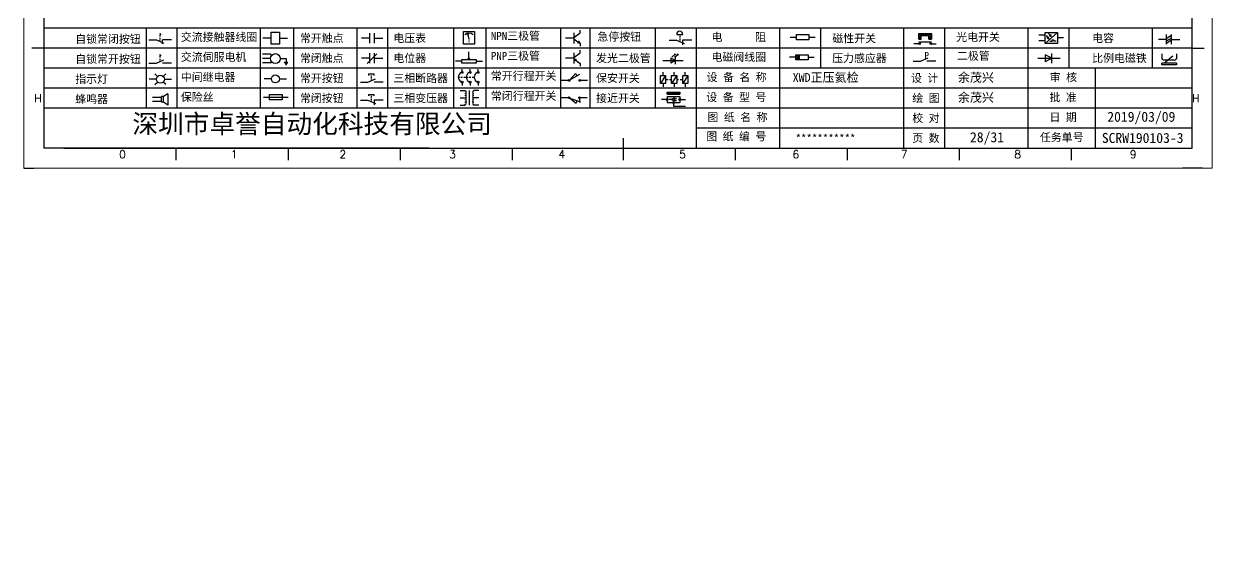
# Model space of a CAD drawing. Header units: millimetres. Extents: x -300 to 54435, y -106 to 60527.
# Drawn here: x 79.4 to 376.4, y 232.9 to 366.3 of the extents above; entities that cross this region are included whole.
import ezdxf
from ezdxf.enums import TextEntityAlignment as Align

# ---------------------------------------------------------------- set-up
doc = ezdxf.new("R2010")
doc.units = ezdxf.units.MM
doc.layers.add('AE_BOR', color=1, linetype='Continuous')
doc.styles.get("Standard").update_dxf_attribs({"font": ''})
doc.styles.add('Standard_0.8', font='', dxfattribs={"width": 0.8})
doc.styles.add('WD', font='romans.shx', dxfattribs={"width": 0.8, "bigfont": 'gbcbig.shx'})
doc.styles.add('汉字', font='')
doc.styles.get('Standard').set_extended_font_data('SimSun')
doc.styles.get('Standard_0.8').set_extended_font_data('FangSong_GB2312')
doc.styles.get('汉字').set_extended_font_data('新宋体')

# ---------------------------------------------------------------- blocks, each defined once
blk = doc.blocks.new('磁性开关')
at = {"linetype": 'ByBlock'}
h = blk.add_hatch(dxfattribs=at)
h.set_pattern_fill('ANSI31', color=256, scale=0.1, style=0)
h.paths.add_polyline_path([(-1910.88, -776.69), (-1910.88, -775.29), (-1907.69, -775.29), (-1907.69, -776.69), (-1908.31, -776.69), (-1908.31, -775.79), (-1910.25, -775.79), (-1910.25, -776.69)])
for p, q in [((-1910.91, -777.81), (-1912.09, -777.81)), ((-1910.88, -776.69), (-1910.88, -775.29)), ((-1910.88, -775.29), (-1907.69, -775.29)), ((-1910.88, -776.69), (-1910.25, -776.69)), ((-1910.88, -777.39), (-1907.69, -777.39)), ((-1910.25, -776.69), (-1910.25, -775.79)), ((-1910.25, -775.79), (-1908.31, -775.79)), ((-1908.31, -776.69), (-1908.31, -775.79)), ((-1908.31, -776.69), (-1907.69, -776.69)), ((-1907.69, -775.29), (-1907.69, -776.69)), ((-1907.66, -777.81), (-1906.48, -777.81))]:
    blk.add_line(p, q, dxfattribs=at)
for centre in [(-1910.68, -777.81), (-1907.88, -777.81)]:
    blk.add_circle(centre, 0.225, dxfattribs=at)
blk = doc.blocks.new('*U4')
at = {"linetype": 'ByBlock'}
for p, q in [((-1909.23, -780.45), (-1909.23, -780.67)), ((-1909.23, -780.45), (-1908.92, -780.84)), ((-1909.23, -780.84), (-1909.23, -781.05)), ((-1911.92, -782.07), (-1910.06, -782.07)), ((-1910.06, -782.07), (-1908.18, -782.88)), ((-1909.23, -781.23), (-1909.23, -781.44)), ((-1909.23, -781.61), (-1909.23, -781.83)), ((-1909.23, -782), (-1909.23, -782.21)), ((-1909.23, -782.38), (-1909.23, -782.43)), ((-1908.52, -783.07), (-1908.52, -782.07)), ((-1906.25, -782.07), (-1908.52, -782.07))]:
    blk.add_line(p, q, dxfattribs=at)
blk = doc.blocks.new('*U6')
at = {"linetype": 'ByBlock'}
for p, q in [((-1911.92, -792.89), (-1910.06, -792.89)), ((-1910.06, -792.89), (-1908.18, -792.08)), ((-1908.88, -791.17), (-1909.23, -790.71)), ((-1909.23, -790.71), (-1909.23, -790.92)), ((-1909.23, -791.09), (-1909.23, -791.31)), ((-1909.23, -791.48), (-1909.23, -791.69)), ((-1909.23, -791.86), (-1909.23, -792.08)), ((-1909.23, -792.25), (-1909.23, -792.47)), ((-1906.25, -792.89), (-1908.52, -792.89))]:
    blk.add_line(p, q, dxfattribs=at)
blk = doc.blocks.new('蜂鸣器')
at = {"linetype": 'ByBlock'}
for p, q in [((-1907.17, -795.53), (-1908.25, -796.26)), ((-1907.17, -795.53), (-1907.17, -798.41)), ((-1908.8, -796.48), (-1911.01, -796.48)), ((-1908.8, -797.46), (-1911.01, -797.46)), ((-1908.25, -796.26), (-1908.8, -796.26)), ((-1908.8, -797.68), (-1908.8, -796.26)), ((-1908.25, -797.68), (-1908.8, -797.68)), ((-1908.25, -797.68), (-1908.25, -796.26)), ((-1907.17, -798.41), (-1908.25, -797.68))]:
    blk.add_line(p, q, dxfattribs=at)
blk = doc.blocks.new('指示灯')
at = {"linetype": 'ByBlock'}
for p, q in [((-1854.25, -776.92), (-1856.06, -776.92)), ((-1854.62, -775.59), (-1853.97, -776.23)), ((-1854.62, -778.25), (-1853.97, -777.61)), ((-1851.9, -775.59), (-1852.54, -776.23)), ((-1851.9, -778.25), (-1852.54, -777.61)), ((-1852.26, -776.92), (-1850.45, -776.92))]:
    blk.add_line(p, q, dxfattribs=at)
blk.add_circle((-1853.26, -776.92), 0.992, dxfattribs=at)
blk = doc.blocks.new('光电开关')
at = {"linetype": 'ByBlock'}
h = blk.add_hatch(dxfattribs=at)
h.set_pattern_fill('ANSI31', color=256, scale=0.01, style=0)
h.set_pattern_definition([(45, (0.172267, 0), (-0.0224506403, 0.0224506403), [])])
h.paths.add_polyline_path([(-1882.44, -776.34), (-1882.5, -775.91), (-1882.68, -776.07)])
h.paths.add_polyline_path([(-1882.86, -776.23), (-1882.44, -776.34), (-1882.68, -776.07)])
h.paths.add_polyline_path([(-1883.05, -776.88), (-1883.11, -776.45), (-1883.29, -776.61)])
h.paths.add_polyline_path([(-1883.47, -776.77), (-1883.05, -776.88), (-1883.29, -776.61)])
for p, q in [((-1884.01, -775.96), (-1885.56, -775.96)), ((-1884.01, -777.39), (-1885.56, -777.39)), ((-1880.91, -775.3), (-1884.01, -778.05)), ((-1883.75, -776.09), (-1883.05, -776.88)), ((-1883.11, -776.45), (-1883.47, -776.77)), ((-1883.05, -776.88), (-1883.47, -776.77)), ((-1883.14, -775.55), (-1882.44, -776.34)), ((-1883.05, -776.88), (-1883.11, -776.45)), ((-1882.5, -775.91), (-1882.86, -776.23)), ((-1882.44, -776.34), (-1882.86, -776.23)), ((-1882.78, -777.47), (-1882.23, -777.47)), ((-1882.44, -776.34), (-1882.5, -775.91)), ((-1882.23, -777.47), (-1882.23, -777.14)), ((-1882.23, -777.14), (-1881.78, -777.14)), ((-1881.78, -777.47), (-1881.78, -777.14)), ((-1881.23, -777.47), (-1881.78, -777.47)), ((-1879.37, -776.67), (-1880.91, -776.67))]:
    blk.add_line(p, q, dxfattribs=at)
blk.add_lwpolyline([(-1884.01, -775.3), (-1880.91, -775.3), (-1880.91, -778.05), (-1884.01, -778.05)], close=True, dxfattribs=at)
blk = doc.blocks.new('交流接触器线圈')
at = {"linetype": 'ByBlock'}
for p, q in [((-1880.82, -781.77), (-1882.87, -781.77)), ((-1878.72, -781.77), (-1876.67, -781.77))]:
    blk.add_line(p, q, dxfattribs=at)
blk.add_lwpolyline([(-1880.82, -780.28), (-1878.72, -780.28), (-1878.72, -783.26), (-1880.82, -783.26)], close=True, dxfattribs=at)
blk = doc.blocks.new('交流伺服电机')
at = {"linetype": 'ByBlock'}
for p, q in [((-1880.97, -785.75), (-1882.94, -785.75)), ((-1880.97, -786.85), (-1882.94, -786.85)), ((-1880.97, -785.75), (-1880.65, -786.03)), ((-1878.49, -786.85), (-1877.07, -786.85)), ((-1877.07, -786.85), (-1877.07, -787.72)), ((-1880.97, -787.94), (-1882.94, -787.94)), ((-1880.97, -787.94), (-1880.65, -787.67)), ((-1877.54, -787.72), (-1876.59, -787.72)), ((-1877.38, -788.01), (-1876.75, -788.01)), ((-1877.23, -788.29), (-1876.9, -788.29))]:
    blk.add_line(p, q, dxfattribs=at)
blk.add_circle((-1879.73, -786.85), 1.24, dxfattribs=at)
blk = doc.blocks.new('中间继电器')
at = {"linetype": 'ByBlock'}
for p, q in [((-1880.72, -791.92), (-1882.54, -791.92)), ((-1878.74, -791.92), (-1876.92, -791.92))]:
    blk.add_line(p, q, dxfattribs=at)
blk.add_circle((-1879.73, -791.92), 0.992, dxfattribs=at)
blk = doc.blocks.new('保险丝')
at = {"linetype": 'ByBlock'}
blk.add_line((-1882.72, -796.49), (-1876.55, -796.49), dxfattribs=at)
blk.add_lwpolyline([(-1881.2, -795.86), (-1878.06, -795.86), (-1878.06, -797.12), (-1881.2, -797.12)], close=True, dxfattribs=at)
blk = doc.blocks.new('常开按钮')
at = {"linetype": 'ByBlock'}
for p, q in [((-1910.06, -787.73), (-1908.18, -786.93)), ((-1909.9, -785.68), (-1908.56, -785.68)), ((-1909.9, -785.68), (-1909.9, -786.07)), ((-1909.23, -785.68), (-1909.23, -785.89)), ((-1909.23, -786.06), (-1909.23, -786.28)), ((-1909.23, -786.45), (-1909.23, -786.67)), ((-1909.23, -786.84), (-1909.23, -787.05)), ((-1908.56, -785.68), (-1908.56, -786.07)), ((-1911.92, -787.73), (-1910.06, -787.73)), ((-1909.23, -787.22), (-1909.23, -787.38)), ((-1906.25, -787.73), (-1908.52, -787.73))]:
    blk.add_line(p, q, dxfattribs=at)
blk = doc.blocks.new('常开触点')
at = {"linetype": 'ByBlock'}
for p, q in [((-1853.82, -782.99), (-1853.82, -780.56)), ((-1852.6, -782.99), (-1852.6, -780.56)), ((-1853.82, -781.77), (-1855.88, -781.77)), ((-1852.6, -781.77), (-1850.55, -781.77))]:
    blk.add_line(p, q, dxfattribs=at)
blk = doc.blocks.new('常闭触点')
at = {"linetype": 'ByBlock'}
for p, q in [((-1853.82, -786.77), (-1855.88, -786.77)), ((-1852.01, -785.66), (-1854.43, -788.1)), ((-1853.82, -787.99), (-1853.82, -785.56)), ((-1852.6, -787.99), (-1852.6, -785.56)), ((-1852.6, -786.77), (-1850.55, -786.77))]:
    blk.add_line(p, q, dxfattribs=at)
blk = doc.blocks.new('常闭按钮')
at = {"linetype": 'ByBlock'}
for p, q in [((-1856.13, -792.28), (-1854.28, -792.28)), ((-1854.28, -792.28), (-1852.4, -793.09)), ((-1854.11, -790.83), (-1852.77, -790.83)), ((-1854.11, -790.83), (-1854.11, -791.22)), ((-1853.44, -790.83), (-1853.44, -791.04)), ((-1853.44, -791.21), (-1853.44, -791.43)), ((-1853.44, -791.6), (-1853.44, -791.82)), ((-1853.44, -791.99), (-1853.44, -792.2)), ((-1853.44, -792.37), (-1853.44, -792.53)), ((-1852.77, -790.83), (-1852.77, -791.22)), ((-1850.47, -792.28), (-1852.73, -792.28)), ((-1852.73, -792.28), (-1852.73, -793.43))]:
    blk.add_line(p, q, dxfattribs=at)
blk = doc.blocks.new('电磁阀线圈')
at = {"linetype": 'ByBlock'}
for p, q in [((-1854.61, -795.92), (-1853.75, -797.16)), ((-1853.75, -795.92), (-1854.61, -797.16)), ((-1853.75, -795.92), (-1853.75, -797.16)), ((-1854.61, -796.54), (-1856.17, -796.54)), ((-1851.53, -796.54), (-1849.97, -796.54))]:
    blk.add_line(p, q, dxfattribs=at)
blk.add_lwpolyline([(-1854.61, -795.92), (-1851.53, -795.92), (-1851.53, -797.16), (-1854.61, -797.16)], close=True, dxfattribs=at)
blk = doc.blocks.new('电压表')
at = {"linetype": 'ByBlock'}
for p, q in [((-1814.84, -780.75), (-1814.91, -781.13)), ((-1814.6, -781.05), (-1814.91, -781.13)), ((-1814.84, -780.75), (-1814.46, -782.26)), ((-1814.84, -780.75), (-1814.6, -781.05))]:
    blk.add_line(p, q, dxfattribs=at)
blk.add_lwpolyline([(-1815.84, -780.34), (-1813.07, -780.34), (-1813.07, -783.49), (-1815.84, -783.49)], close=True, dxfattribs=at)
blk.add_arc((-1814.46, -782.26), 1.56, 46.8313, 133.1687, dxfattribs=at)
at = {"linetype": 'ByBlock', "insert": (-1814.7, -782.39), "char_height": 0.75, "width": 0.6768, "attachment_point": 1}
blk.add_mtext('V', dxfattribs=at)
blk = doc.blocks.new('电位器')
at = {"linetype": 'ByBlock'}
for p, q in [((-1814.45, -787.3), (-1814.62, -786.96)), ((-1814.62, -786.96), (-1814.27, -786.96)), ((-1814.45, -787.3), (-1814.45, -785.39)), ((-1814.45, -787.3), (-1814.27, -786.96)), ((-1816.21, -787.75), (-1817.79, -787.75)), ((-1812.68, -787.75), (-1811.1, -787.75))]:
    blk.add_line(p, q, dxfattribs=at)
blk.add_lwpolyline([(-1816.21, -787.3), (-1812.68, -787.3), (-1812.68, -788.2), (-1816.21, -788.2)], close=True, dxfattribs=at)
blk = doc.blocks.new('三相断路器')
at = {"linetype": 'ByBlock'}
for p, q in [((-1816.17, -790.33), (-1816.17, -789.7)), ((-1814.17, -790.33), (-1814.17, -789.7)), ((-1812.18, -790.33), (-1812.18, -789.7)), ((-1817.14, -791.74), (-1816.72, -791.74)), ((-1816.45, -791.74), (-1816.03, -791.74)), ((-1815.76, -791.74), (-1815.34, -791.74)), ((-1815.07, -791.74), (-1814.65, -791.74)), ((-1814.38, -791.74), (-1813.96, -791.74)), ((-1813.69, -791.74), (-1813.27, -791.74)), ((-1816.17, -793.19), (-1816.17, -793.83)), ((-1814.17, -793.19), (-1814.17, -793.83)), ((-1812.18, -793.19), (-1812.18, -793.83))]:
    blk.add_line(p, q, dxfattribs=at)
for centre in [(-1816.17, -790.55), (-1816.17, -792.98), (-1814.17, -790.55), (-1814.17, -792.98), (-1812.18, -790.55), (-1812.18, -792.98)]:
    blk.add_circle(centre, 0.219, dxfattribs=at)
for centre in [(-1815.81, -791.74), (-1813.82, -791.74), (-1811.83, -791.74)]:
    blk.add_arc(centre, 1.32, 115.5791, 244.4209, dxfattribs=at)
blk = doc.blocks.new('三相变压器')
at = {"linetype": 'ByBlock'}
for p, q in [((-1816.69, -795.03), (-1815.37, -795.03)), ((-1815.37, -795.03), (-1815.37, -795.24)), ((-1814.34, -798.7), (-1814.34, -795.04)), ((-1812, -795.03), (-1813.32, -795.03)), ((-1813.32, -795.03), (-1813.32, -795.24)), ((-1816.69, -796.87), (-1815.37, -796.87)), ((-1816.69, -798.71), (-1815.37, -798.71)), ((-1815.37, -798.71), (-1815.37, -798.5)), ((-1812, -796.87), (-1813.32, -796.87)), ((-1813.32, -798.71), (-1813.32, -798.5)), ((-1812, -798.71), (-1813.32, -798.71))]:
    blk.add_line(p, q, dxfattribs=at)
for centre, start, end in [((-1815.37, -795.51), 270, 90), ((-1815.37, -796.06), 270, 90), ((-1813.32, -795.51), 90, 270), ((-1813.32, -796.06), 90, 270), ((-1815.37, -796.6), 270, 90), ((-1815.37, -797.14), 270, 90), ((-1815.37, -797.68), 270, 90), ((-1815.37, -798.23), 270, 90), ((-1813.32, -796.6), 90, 270), ((-1813.32, -797.14), 90, 270), ((-1813.32, -797.68), 90, 270), ((-1813.32, -798.23), 90, 270)]:
    blk.add_arc(centre, 0.271, start, end, dxfattribs=at)
blk = doc.blocks.new('压力感应器')
at = {"linetype": 'ByBlock'}
for p, q in [((-1817.44, -777.73), (-1815.59, -777.73)), ((-1815.59, -777.73), (-1813.71, -776.93)), ((-1811.78, -777.73), (-1814.05, -777.73))]:
    blk.add_line(p, q, dxfattribs=at)
at = {"linetype": 'ByBlock', "insert": (-1814.65, -775.48), "char_height": 1.68, "width": 1.2242, "attachment_point": 1}
blk.add_mtext('{\\fNSimSun|b0|i0|c134|p49;P}', dxfattribs=at)
blk = doc.blocks.new('二极管')
at = {"linetype": 'ByBlock'}
for p, q in [((-1787.52, -776.77), (-1781.92, -776.77)), ((-1783.97, -776.77), (-1785.69, -775.9)), ((-1785.69, -775.9), (-1785.69, -777.65)), ((-1783.97, -776.77), (-1785.69, -777.65)), ((-1783.97, -777.99), (-1783.97, -775.56))]:
    blk.add_line(p, q, dxfattribs=at)
blk = doc.blocks.new('NPN三极管')
at = {"linetype": 'ByBlock'}
for p, q in [((-1785.73, -780.61), (-1785.73, -783.32)), ((-1785.73, -781.82), (-1784.15, -780.66)), ((-1784.15, -780.66), (-1784.15, -779.98)), ((-1785.73, -781.97), (-1787.81, -781.97)), ((-1785.73, -782.11), (-1784.15, -783.27)), ((-1784.41, -782.73), (-1784.74, -783.18)), ((-1784.15, -783.27), (-1784.74, -783.18)), ((-1784.15, -783.27), (-1784.41, -782.73)), ((-1784.15, -783.27), (-1784.15, -783.96))]:
    blk.add_line(p, q, dxfattribs=at)
blk = doc.blocks.new('PNP三极管')
at = {"linetype": 'ByBlock'}
for p, q in [((-1784.9, -786.74), (-1786.98, -786.74)), ((-1784.9, -785.38), (-1784.9, -788.09)), ((-1784.9, -786.59), (-1783.32, -785.43)), ((-1784.9, -786.88), (-1783.32, -788.04)), ((-1784.9, -786.88), (-1784.31, -786.97)), ((-1784.9, -786.88), (-1784.64, -787.42)), ((-1784.31, -786.97), (-1784.64, -787.42)), ((-1783.32, -785.43), (-1783.32, -784.75)), ((-1783.32, -788.04), (-1783.32, -788.73))]:
    blk.add_line(p, q, dxfattribs=at)
blk = doc.blocks.new('常开行程开关')
at = {"linetype": 'ByBlock'}
for p, q in [((-1786.29, -792.3), (-1788.01, -792.3)), ((-1785.89, -792.17), (-1784.52, -790.62)), ((-1785.89, -792.17), (-1783.43, -790.72)), ((-1784.52, -790.62), (-1784.19, -791.17)), ((-1781.48, -792.3), (-1783.21, -792.3))]:
    blk.add_line(p, q, dxfattribs=at)
for centre in [(-1786.07, -792.3), (-1783.42, -792.3)]:
    blk.add_circle(centre, 0.219, dxfattribs=at)
blk = doc.blocks.new('常闭行程开关')
at = {"linetype": 'ByBlock'}
for p, q in [((-1786.34, -796.62), (-1788.07, -796.62)), ((-1785.93, -796.72), (-1783.25, -797.7)), ((-1785.93, -796.72), (-1784.3, -798)), ((-1784.3, -798), (-1784.08, -797.4)), ((-1783.48, -796.84), (-1783.48, -797.85)), ((-1781.54, -796.62), (-1783.26, -796.62))]:
    blk.add_line(p, q, dxfattribs=at)
for centre in [(-1786.12, -796.62), (-1783.48, -796.62)]:
    blk.add_circle(centre, 0.219, dxfattribs=at)
blk = doc.blocks.new('电容')
at = {"linetype": 'ByBlock'}
for p, q in [((-1756.08, -782.99), (-1756.08, -780.56)), ((-1754.86, -780.79), (-1756.08, -781.55)), ((-1754.86, -782.99), (-1754.86, -780.56)), ((-1756.08, -781.77), (-1758.13, -781.77)), ((-1754.86, -781.44), (-1756.08, -782.2)), ((-1754.86, -781.99), (-1756.08, -782.75)), ((-1754.86, -781.77), (-1752.81, -781.77))]:
    blk.add_line(p, q, dxfattribs=at)
blk = doc.blocks.new('发光二极管')
at = {"linetype": 'ByBlock'}
for p, q in [((-1758.01, -786.77), (-1752.89, -786.77)), ((-1754.84, -786.77), (-1756.04, -786.16)), ((-1756.04, -786.16), (-1756.04, -787.39)), ((-1754.84, -786.77), (-1756.04, -787.39)), ((-1755.78, -785.92), (-1754.89, -785.14)), ((-1754.89, -785.14), (-1755.2, -785.22)), ((-1755.2, -785.22), (-1755.01, -785.43)), ((-1755.08, -785.92), (-1754.18, -785.14)), ((-1754.89, -785.14), (-1755.01, -785.43)), ((-1754.84, -787.63), (-1754.84, -785.92)), ((-1754.18, -785.14), (-1754.49, -785.22)), ((-1754.49, -785.22), (-1754.31, -785.43)), ((-1754.18, -785.14), (-1754.31, -785.43))]:
    blk.add_line(p, q, dxfattribs=at)
blk = doc.blocks.new('比例电磁阀')
at = {"linetype": 'ByBlock'}
for p, q in [((-1757.26, -775.38), (-1757.26, -776.71)), ((-1757.26, -776.71), (-1757.05, -776.71)), ((-1753.6, -777.73), (-1757.25, -777.73)), ((-1757.25, -778.13), (-1757.25, -777.73)), ((-1753.6, -778.13), (-1757.25, -778.13)), ((-1754.5, -775.98), (-1756.35, -777.44)), ((-1756.35, -777.44), (-1756.25, -777.25)), ((-1756.35, -777.44), (-1756.15, -777.38)), ((-1756.15, -777.38), (-1756.25, -777.25)), ((-1753.58, -776.71), (-1753.8, -776.71)), ((-1753.6, -777.73), (-1753.6, -778.13)), ((-1753.58, -775.38), (-1753.58, -776.71))]:
    blk.add_line(p, q, dxfattribs=at)
for centre in [(-1756.78, -776.71), (-1756.24, -776.71), (-1755.7, -776.71), (-1755.15, -776.71), (-1754.61, -776.71), (-1754.07, -776.71)]:
    blk.add_arc(centre, 0.271, 180, 0, dxfattribs=at)
blk = doc.blocks.new('保安开关')
at = {"linetype": 'ByBlock'}
for p, q in [((-1757.96, -790.79), (-1757.96, -789.97)), ((-1755.17, -790.79), (-1755.17, -789.97)), ((-1752.39, -790.79), (-1752.39, -789.97)), ((-1757.33, -790.79), (-1758.6, -792.81)), ((-1757.96, -792.81), (-1757.96, -793.62)), ((-1757.33, -791.8), (-1756.72, -791.8)), ((-1756.35, -791.8), (-1755.89, -791.8)), ((-1754.54, -790.79), (-1755.81, -792.81)), ((-1755.17, -792.81), (-1755.17, -793.62)), ((-1754.52, -791.8), (-1754.06, -791.8)), ((-1753.69, -791.8), (-1753.08, -791.8)), ((-1751.75, -790.79), (-1753.02, -792.81)), ((-1752.39, -792.81), (-1752.39, -793.62))]:
    blk.add_line(p, q, dxfattribs=at)
for points in [[(-1758.6, -790.79), (-1757.33, -790.79), (-1757.33, -792.81), (-1758.6, -792.81)], [(-1755.81, -790.79), (-1754.54, -790.79), (-1754.54, -792.81), (-1755.81, -792.81)], [(-1753.02, -790.79), (-1751.75, -790.79), (-1751.75, -792.81), (-1753.02, -792.81)]]:
    blk.add_lwpolyline(points, close=True, dxfattribs=at)
blk = doc.blocks.new('接近开关')
at = {"linetype": 'ByBlock'}
h = blk.add_hatch(dxfattribs=at)
h.set_pattern_fill('ANSI31', color=256, scale=0.01, style=0)
h.set_pattern_definition([(45, (-89.131516, -30.795668), (-0.0224506403, 0.0224506403), [])])
h.paths.add_polyline_path([(-1516.96, -1123.35), (-1516.96, -1122.85), (-1513.76, -1122.85), (-1513.76, -1123.35)])
for p, q in [((-1517.18, -1124.71), (-1518.36, -1124.71)), ((-1516.96, -1123.35), (-1516.96, -1122.85)), ((-1516.96, -1122.85), (-1513.76, -1122.85)), ((-1516.96, -1123.35), (-1513.76, -1123.35)), ((-1516.96, -1123.95), (-1513.76, -1123.95)), ((-1516.96, -1123.95), (-1516.96, -1125.47)), ((-1516.96, -1125.47), (-1513.76, -1125.47)), ((-1515.91, -1124.71), (-1516.45, -1124.71)), ((-1515.11, -1124.31), (-1515.91, -1124.71)), ((-1515.11, -1125.11), (-1515.91, -1124.71)), ((-1515.33, -1124.53), (-1515.17, -1124.53)), ((-1515.33, -1124.88), (-1515.17, -1124.88)), ((-1515.25, -1124.45), (-1515.25, -1124.61)), ((-1515.11, -1124.31), (-1515.11, -1125.11)), ((-1515.11, -1124.48), (-1514.58, -1124.48)), ((-1515.11, -1124.94), (-1514.58, -1124.94)), ((-1513.76, -1122.85), (-1513.76, -1123.35)), ((-1513.76, -1123.95), (-1513.76, -1125.47)), ((-1513.54, -1124.71), (-1512.36, -1124.71)), ((-1515.36, -1125.69), (-1515.36, -1126.36)), ((-1515.36, -1126.36), (-1512.36, -1126.36))]:
    blk.add_line(p, q, dxfattribs=at)
for centre in [(-1516.96, -1124.71), (-1515.36, -1125.47), (-1513.76, -1124.71)]:
    blk.add_circle(centre, 0.225, dxfattribs=at)
blk = doc.blocks.new('电阻')
at = {"linetype": 'ByBlock'}
for p, q in [((-3.09, 0), (-1.57, 0)), ((1.57, 0), (3.09, 0))]:
    blk.add_line(p, q, dxfattribs=at)
blk.add_lwpolyline([(-1.57, 0.63), (1.57, 0.63), (1.57, -0.63), (-1.57, -0.63)], close=True, dxfattribs=at)
blk = doc.blocks.new('急停按钮')
at = {"linetype": 'ByBlock'}
for p, q in [((-1.86, 0), (0, 0)), ((0, 0), (1.88, -0.81)), ((0.06, 1.45), (1.61, 1.45)), ((0.83, 1.45), (0.83, 1.24)), ((0.83, 1.07), (0.83, 0.85)), ((0.83, 0.68), (0.83, 0.47)), ((0.83, 0.29), (0.83, 0.08)), ((3.81, 0), (1.54, 0)), ((1.54, 0), (1.54, -1.15)), ((0.83, -0.09), (0.83, -0.24))]:
    blk.add_line(p, q, dxfattribs=at)
blk.add_arc((0.83, 1.45), 0.774, 0, 180)

msp = doc.modelspace()

# ---------------------------------------------------------------- linework, layer by layer
at = {"color": 7}
for p, q in [((84.412, 535.135), (84.412, 335.135)), ((371.412, 335.135), (371.412, 535.135)), ((89.442, 335.135), (368.942, 335.135)), ((210.208, 335.135), (270.158, 335.135)), ((270.158, 335.135), (338.944, 335.135))]:
    msp.add_line(p, q, dxfattribs=at)
at = {"color": 7, "linetype": 'ByBlock'}
for p, q in [((371.412, 365.135), (84.412, 365.135)), ((371.412, 360.135), (84.412, 360.135)), ((371.412, 355.135), (84.412, 355.135)), ((371.412, 350.135), (84.412, 350.135)), ((371.412, 345.135), (84.412, 345.135)), ((371.412, 340.135), (247.435, 340.135))]:
    msp.add_line(p, q, dxfattribs=at)
at = {"color": 7, "lineweight": -2}
for p, q in [((109.991, 365.135), (109.991, 345.135)), ((117.667, 365.135), (117.667, 345.135)), ((138.457, 365.135), (138.457, 345.135)), ((146.811, 365.135), (146.811, 345.135)), ((162.666, 365.135), (162.666, 345.135)), ((170.314, 365.135), (170.314, 345.135)), ((186.807, 365.135), (186.807, 345.135)), ((194.908, 365.135), (194.908, 345.135)), ((213.528, 365.135), (213.528, 345.135)), ((220.887, 365.135), (220.887, 345.135)), ((237.197, 365.135), (237.197, 345.135)), ((247.435, 365.135), (247.435, 335.22)), ((268.245, 365.135), (268.245, 355.135)), ((278.483, 365.135), (278.483, 355.135)), ((299.294, 365.135), (299.294, 355.135)), ((309.531, 365.135), (309.531, 355.135)), ((330.342, 365.135), (330.342, 355.135)), ((340.58, 365.135), (340.58, 355.135)), ((361.39, 365.135), (361.39, 355.135)), ((268.245, 355.135), (268.245, 335.22)), ((299.294, 355.135), (299.294, 335.135)), ((309.531, 355.135), (309.531, 335.135)), ((330.342, 355.135), (330.342, 335.135)), ((347.194, 355.135), (347.194, 335.135))]:
    msp.add_line(p, q, dxfattribs=at)
at = {"color": 7, "ltscale": 2}
for p, q in [((371.412, 335.135), (371.412, 356.581)), ((180.747, 335.135), (84.412, 335.135)), ((338.944, 335.135), (368.942, 335.135)), ((338.944, 335.135), (371.412, 335.135))]:
    msp.add_line(p, q, dxfattribs=at)
at = {"color": 7, "lineweight": 9, "ltscale": 0.1}
for p, q in [((180.747, 335.135), (210.208, 335.135)), ((208.851, 335.135), (208.851, 335.135)), ((208.851, 335.135), (208.851, 335.135)), ((208.851, 335.135), (208.851, 335.135)), ((208.851, 335.135), (208.851, 335.135))]:
    msp.add_line(p, q, dxfattribs=at)
at = {"layer": 'AE_BOR', "color": 7, "lineweight": 15}
for p, q in [((79.408, 330.135), (79.408, 540.135)), ((376.408, 540.135), (376.408, 330.135)), ((376.408, 330.135), (79.408, 330.135))]:
    msp.add_line(p, q, dxfattribs=at)
at = {"layer": 'AE_BOR', "color": 7}
for p, q in [((84.412, 360.135), (81.412, 360.135)), ((371.412, 360.135), (374.412, 360.135)), ((117.442, 335.135), (117.442, 332.135)), ((145.442, 335.135), (145.442, 332.135)), ((173.442, 335.135), (173.442, 332.135)), ((201.442, 335.135), (201.442, 332.135)), ((229.192, 335.135), (229.192, 332.135)), ((257.192, 335.135), (257.192, 332.135)), ((285.192, 335.135), (285.192, 332.135)), ((313.192, 335.135), (313.192, 332.135)), ((341.192, 335.135), (341.192, 332.135))]:
    msp.add_line(p, q, dxfattribs=at)
at = {"layer": 'AE_BOR', "color": 7, "lineweight": 30}
for p, q in [((229.192, 337.635), (229.192, 332.635)), ((229.192, 335.135), (229.192, 332.635)), ((79.408, 330.135), (81.942, 330.135)), ((373.942, 330.135), (368.942, 330.135))]:
    msp.add_line(p, q, dxfattribs=at)

# ---------------------------------------------------------------- block references
at = {"color": 7, "linetype": 'ByBlock'}
for name, p in [('*U4', (2022.6, 1144.312)), ('交流接触器线圈', (2022.024, 1144.404)), ('常开触点', (2019.679, 1144.432)), ('电压表', (2005.118, 1144.651)), ('NPN三极管', (2002.605, 1144.638)), ('磁性开关', (2213.937, 1139.095)), ('光电开关', (2218.633, 1139.404)), ('电容', (2121.1, 1144.116)), ('PNP三极管', (2001.78, 1144.409)), ('*U6', (2022.6, 1149.312)), ('交流伺服电机', (2022.024, 1144.404)), ('常闭触点', (2019.679, 1144.432)), ('电位器', (2005.118, 1144.651)), ('发光二极管', (1997.124, 1143.827)), ('电磁阀线圈', (2126.933, 1154.432)), ('压力感应器', (2119.132, 1134.651)), ('二极管', (2120.32, 1134.409)), ('比例电磁阀', (2121.1, 1134.116)), ('指示灯', (1966.814, 1129.312)), ('中间继电器', (2022.024, 1144.404)), ('常开按钮', (2075.464, 1139.432)), ('三相断路器', (2005.118, 1144.651)), ('常开行程开关', (2001.78, 1144.409)), ('保安开关', (1997.124, 1144.116)), ('蜂鸣器', (2022.6, 1144.312)), ('保险丝', (2022.024, 1144.404)), ('常闭按钮', (2019.679, 1139.432)), ('三相变压器', (2005.118, 1144.651)), ('常闭行程开关', (2001.78, 1144.409)), ('接近开关', (1757.124, 1472.033))]:
    msp.add_blockref(name, p, dxfattribs=at)
at = {"color": 7}
for name, p in [('急停按钮', (242.524, 362.151)), ('电阻', (274.064, 362.911))]:
    msp.add_blockref(name, p, dxfattribs=at)

# ---------------------------------------------------------------- texts
msp.add_text('28/31', height=2.5).set_placement((315.876, 336.647))
at = {"color": 7, "char_height": 2, "attachment_point": 1, "style": '汉字'}
for s, insert in [('{\\fKaiTi_GB2312|b0|i0|c134|p49;自锁常闭按钮}', (92.268, 363.45)), ('{\\fKaiTi_GB2312|b0|i0|c134|p49;交流接触器线圈}', (118.662, 363.944)), ('{\\fKaiTi_GB2312|b0|i0|c134|p49;常开触点}', (148.415, 363.657)), ('{\\fKaiTi_GB2312|b0|i0|c134|p49;电压表}', (171.775, 363.666)), ('{\\fKaiTi_GB2312|b0|i0|c134|p49;NPN三极管}', (196.141, 364.227)), ('{\\fKaiTi_GB2312|b0|i0|c134|p49;急停按钮}', (222.763, 364.015)), ('{\\fKaiTi_GB2312|b0|i0|c134|p49;电      阻}', (251.27, 363.942)), ('{\\fKaiTi_GB2312|b0|i0|c134|p49;磁性开关}', (281.48, 363.606)), ('{\\fKaiTi_GB2312|b0|i0|c134|p49;光电开关}', (312.431, 363.944)), ('{\\fKaiTi_GB2312|b0|i0|c134|p49;电容}', (346.407, 363.656)), ('{\\fKaiTi_GB2312|b0|i0|c134|p49;PNP三极管}', (196.141, 359.227)), ('{\\fKaiTi_GB2312|b0|i0|c134|p49;二极管}', (312.613, 359.227)), ('{\\fKaiTi_GB2312|b0|i0|c134|p49;自锁常开按钮}', (92.268, 358.45)), ('{\\fKaiTi_GB2312|b0|i0|c134|p49;交流伺服电机}', (118.662, 358.944)), ('{\\fKaiTi_GB2312|b0|i0|c134|p49;常闭触点}', (148.415, 358.657)), ('{\\fKaiTi_GB2312|b0|i0|c134|p49;电位器}', (171.775, 358.666)), ('{\\fKaiTi_GB2312|b0|i0|c134|p49;发光二极管}', (222.43, 358.656)), ('{\\fKaiTi_GB2312|b0|i0|c134|p49;电磁阀线圈}', (251.27, 358.942)), ('{\\fKaiTi_GB2312|b0|i0|c134|p49;压力感应器}', (281.427, 358.666)), ('{\\fKaiTi_GB2312|b0|i0|c134|p49;比例电磁铁}', (346.407, 358.656)), ('{\\fKaiTi_GB2312|b0|i0|c134|p49;指示灯}', (92.268, 353.45)), ('{\\fKaiTi_GB2312|b0|i0|c134|p49;中间继电器}', (118.662, 353.944)), ('{\\fKaiTi_GB2312|b0|i0|c134|p49;常开按钮}', (148.415, 353.657)), ('{\\fKaiTi_GB2312|b0|i0|c134|p49;三相断路器}', (171.775, 353.666)), ('{\\fKaiTi_GB2312|b0|i0|c134|p49;常开行程开关}', (196.141, 354.227)), ('{\\fKaiTi_GB2312|b0|i0|c134|p49;保安开关}', (222.43, 353.656)), ('{\\fKaiTi_GB2312|b0|i0|c134|p0;设 备 名 称}', (250.062, 353.891)), ('{\\fKaiTi_GB2312|b0|i0|c134|p0;设 计}', (301.129, 353.675)), ('{\\fKaiTi_GB2312|b0|i0|c134|p0;审 核}', (335.797, 353.884)), ('{\\fKaiTi_GB2312|b0|i0|c134|p49;蜂鸣器}', (92.268, 348.45)), ('{\\fKaiTi_GB2312|b0|i0|c134|p49;保险丝}', (118.662, 348.944)), ('{\\fKaiTi_GB2312|b0|i0|c134|p49;常闭按钮}', (148.415, 348.657)), ('{\\fKaiTi_GB2312|b0|i0|c134|p49;三相变压器}', (171.775, 348.666)), ('{\\fKaiTi_GB2312|b0|i0|c134|p49;常闭行程开关}', (196.141, 349.227)), ('{\\fKaiTi_GB2312|b0|i0|c134|p49;接近开关}', (222.43, 348.656)), ('{\\fKaiTi_GB2312|b0|i0|c134|p0;设 备 型 号}', (249.988, 348.891)), ('{\\fKaiTi_GB2312|b0|i0|c134|p0;绘 图}', (301.458, 348.675)), ('{\\fKaiTi_GB2312|b0|i0|c134|p0;批 准}', (335.727, 348.884)), ('{\\fKaiTi_GB2312|b0|i0|c134|p0;图 纸 名 称}', (250.272, 343.891)), ('{\\fKaiTi_GB2312|b0|i0|c134|p0;校 对}', (301.458, 343.675)), ('{\\fKaiTi_GB2312|b0|i0|c134|p0;日 期}', (335.727, 343.884)), ('{\\fKaiTi_GB2312|b0|i0|c134|p0;图 纸 编 号}', (249.973, 339.107)), ('{\\fKaiTi_GB2312|b0|i0|c134|p0;页 数}', (301.458, 338.675)), ('{\\fKaiTi_GB2312|b0|i0|c134|p0;任务单号}', (333.351, 338.884))]:
    msp.add_mtext(s, dxfattribs=dict(at, insert=insert))
at = {"color": 7, "char_height": 2.2, "attachment_point": 1}
for s, insert, width in [('{\\fKaiTi_GB2312|b0|i0|c134|p49;XWD\\fNSimSun|b0|i0|c134|p49;正}压氦检', (271.555, 353.934), 26.57668), ('余茂兴', (312.841, 353.934), 15.31746), ('余茂兴', (312.841, 348.934), 15.31746)]:
    msp.add_mtext(s, dxfattribs=dict(at, insert=insert, width=width))
at = {"color": 7, "lineweight": -2}
for s, insert, char_height, width, attachment_point in [('深圳市卓誉自动化科技有限公司', (106.545, 343.606), 4.70644, 96.11383, 1), ('{\\C256;***********}', (279.769, 337.635), 2, 31.04816, 5)]:
    msp.add_mtext(s, dxfattribs=dict(at, insert=insert, char_height=char_height, width=width, attachment_point=attachment_point))
at = {"char_height": 2.5, "attachment_point": 1}
for s, width, insert in [('2019/03/09', 15.27785, (350.184, 344.263)), ('SCRW190103-3', 16.39674, (348.815, 338.969))]:
    msp.add_mtext_dynamic_manual_height_columns(s, width=width, gutter_width=12.5, heights=[0], dxfattribs=dict(at, insert=insert))
at = {"color": 0, "ltscale": 2, "insert": (335.634, 232.905), "char_height": 2.5, "width": 33.90777, "attachment_point": 1, "style": 'Standard_0.8'}
msp.add_mtext('{\\f@SimSun|b0|i0|c134|p2; }', dxfattribs=at)
at = {"layer": 'AE_BOR', "color": 7, "style": 'WD'}
for p in [(83.912, 347.635), (373.245, 347.635)]:
    msp.add_text('H', height=2, dxfattribs=at).set_placement(p, align=Align.MIDDLE_RIGHT)
for s, p in [('0', (104.078, 332.635)), ('1', (132.004, 332.635)), ('2', (159.153, 332.635)), ('3', (186.553, 332.635)), ('4', (213.854, 332.635)), ('5', (244.003, 332.635)), ('6', (272.348, 332.635)), ('7', (299.446, 332.635)), ('8', (327.776, 332.635)), ('9', (356.64, 332.635))]:
    msp.add_text(s, height=2, dxfattribs=at).set_placement(p, align=Align.CENTER)

doc.saveas('drawing.dxf')
